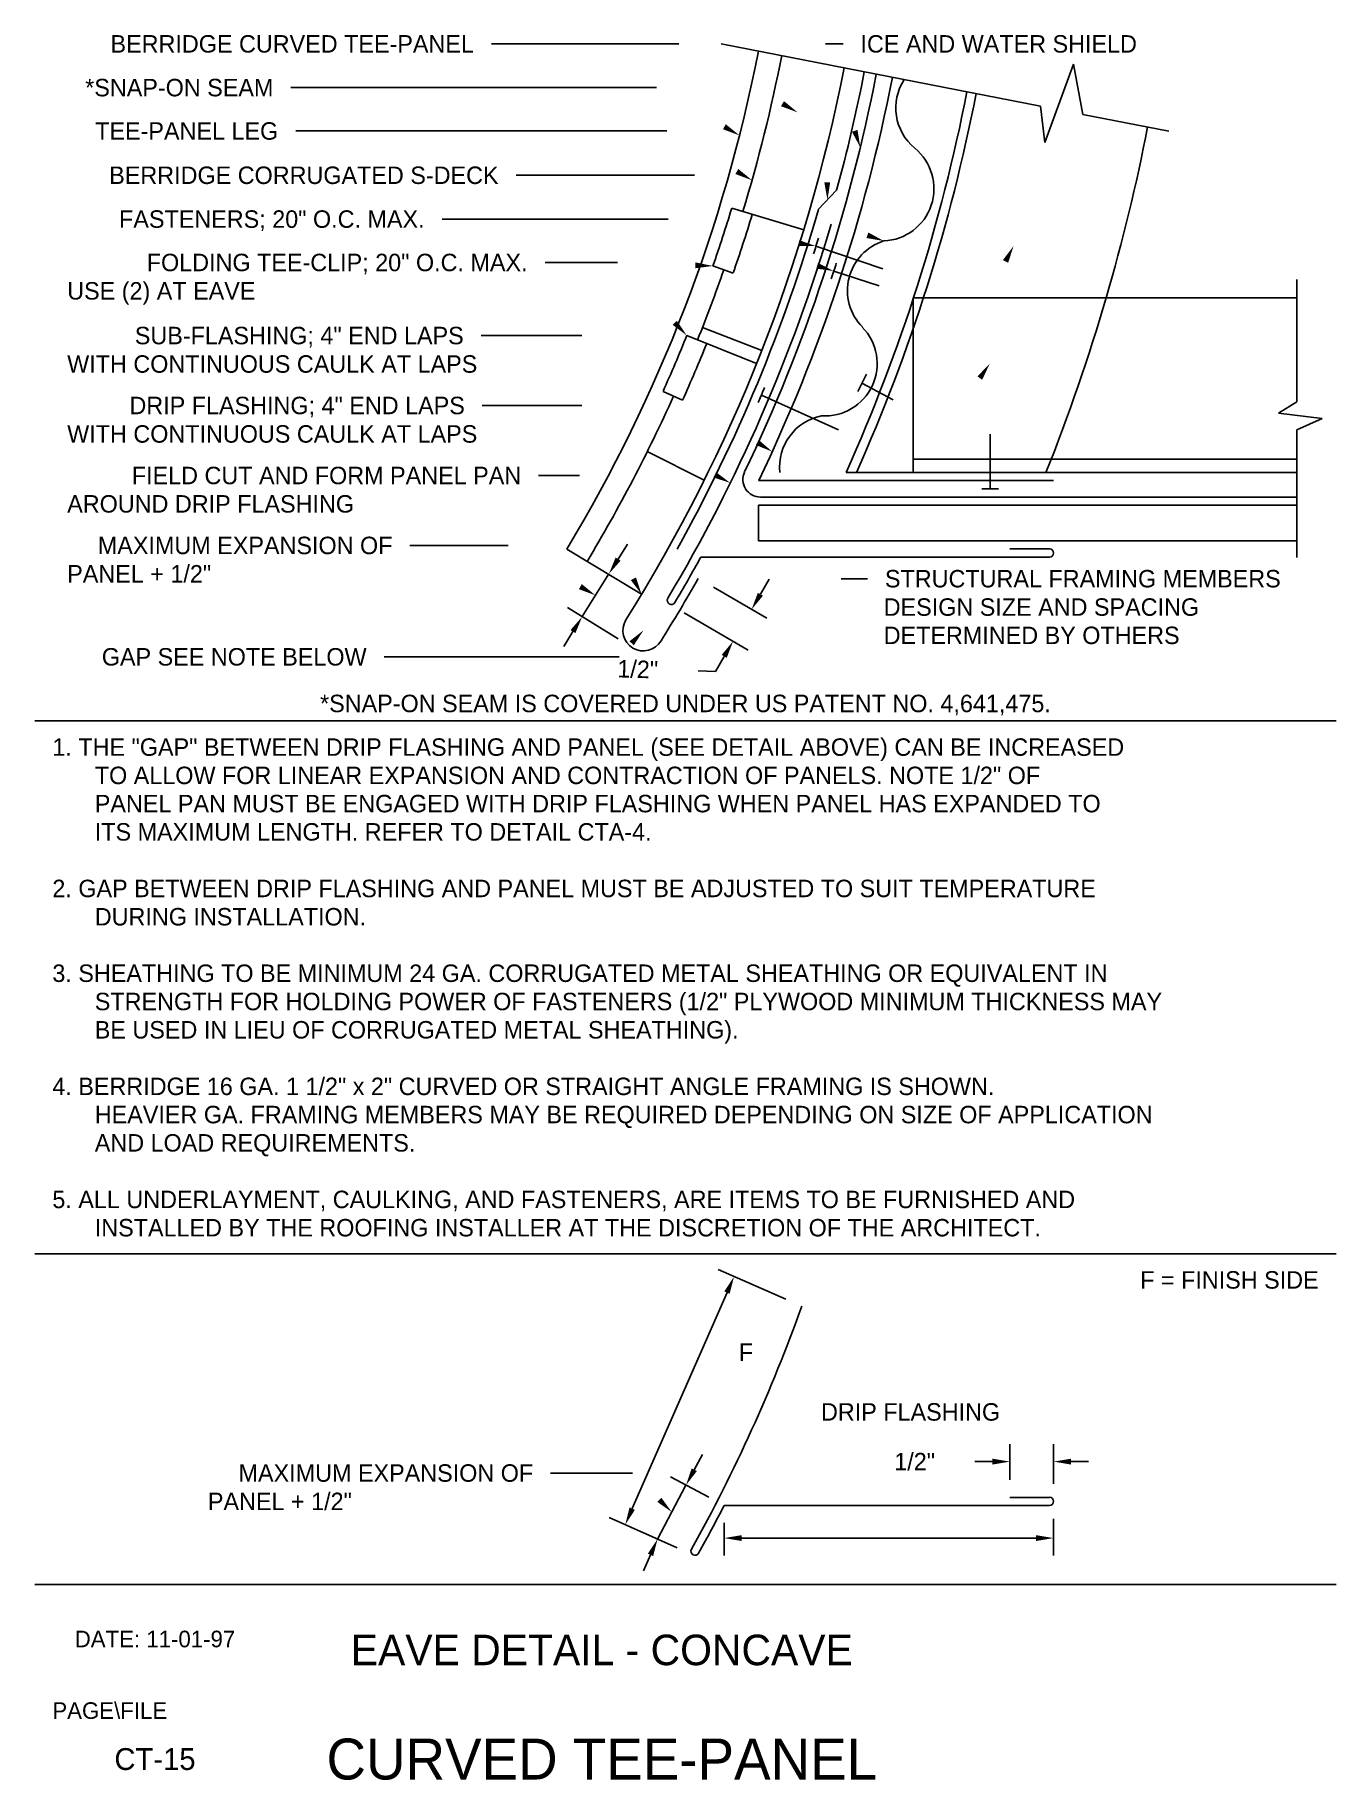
# Model space of a CAD drawing. Extents: x 0.1 to 15, y 0.5 to 20.5.
import ezdxf
from ezdxf.enums import TextEntityAlignment as Align

# ---------------------------------------------------------------- set-up
doc = ezdxf.new("R2010")
doc.units = 0
doc.header["$LTSCALE"] = 0.2
doc.linetypes.add('HIDDENX2', pattern=[0])
for name, color, linetype in [('BORDER', 7, 'CONTINUOUS'), ('CMP-FLSH', 7, 'CONTINUOUS'), ('DIM-TXT', 7, 'CONTINUOUS'), ('STRCTR', 7, 'CONTINUOUS')]:
    doc.layers.add(name, color=color, linetype=linetype)

msp = doc.modelspace()

# ---------------------------------------------------------------- linework, layer by layer
at = {"layer": 'BORDER', "color": 0, "linetype": 'CONTINUOUS'}
for p, q in [((0.062, 12.641), (14.961, 12.641)), ((0.062, 6.538), (14.961, 6.538)), ((14.961, 2.75), (0.062, 2.75))]:
    msp.add_line(p, q, dxfattribs=at)
at = {"layer": 'CMP-FLSH', "color": 0, "linetype": 'CONTINUOUS'}
for p, q in [((9.032, 18.497), (9.241, 18.719)), ((9.005, 18.079), (9.772, 17.818)), ((9.209, 17.794), (9.729, 17.626)), ((9.484, 16.413), (9.584, 16.612)), ((9.889, 16.32), (9.532, 16.509)), ((8.38, 16.373), (9.264, 15.975)), ((11, 15.299), (11, 15.924)), ((11.726, 15.393), (8.349, 15.393)), ((14.511, 15.205), (8.369, 15.205)), ((11.094, 15.299), (10.906, 15.299)), ((14.511, 15.111), (8.349, 15.111)), ((8.349, 15.111), (8.349, 14.705)), ((7.008, 14.091), (6.151, 14.607)), ((14.511, 14.705), (8.349, 14.705)), ((11.679, 14.611), (11.226, 14.611)), ((7.687, 14.518), (11.679, 14.518)), ((7.953, 3.654), (11.679, 3.654)), ((11.679, 3.747), (11.226, 3.747))]:
    msp.add_line(p, q, dxfattribs=at)
at = {"layer": 'CMP-FLSH', "color": 0, "linetype": 'HIDDENX2'}
for p, q in [((8.865, 18.264), (8.041, 18.515)), ((7.825, 17.852), (8.057, 17.771)), ((8.326, 16.735), (7.526, 17.056)), ((7.706, 17.149), (8.384, 16.882)), ((7.254, 16.415), (7.478, 16.314)), ((7.073, 15.725), (7.726, 15.4))]:
    msp.add_line(p, q, dxfattribs=at)
at = {"layer": 'CMP-FLSH', "color": 0, "linetype": 'CONTINUOUS'}
for centre, radius, start, end in [((-8.918, 23.68), 17.59, 328.9501, 348.9646), ((-8.918, 23.68), 18.59, 327.8899, 348.9646), ((-8.918, 23.68), 18.965, 334.4221, 348.9646), ((-8.918, 23.68), 19.153, 334.3632, 348.9646), ((-8.918, 23.68), 18.825, 344.7224, 348.9646), ((-8.918, 23.68), 18.684, 330.9552, 343.8961), ((-8.918, 23.68), 18.872, 329.3, 343.5351), ((-8.918, 23.68), 18.778, 342.3594, 342.932), ((-8.918, 23.68), 19.059, 341.7311, 342.295), ((-8.918, 23.68), 18.778, 336.8152, 337.3877), ((8.369, 15.405), 0.2, 154.4221, 270), ((11.679, 14.564), 0.0469, 270, 90), ((-8.918, 23.68), 18.965, 329.3, 331.1125), ((-8.918, 23.68), 19.059, 327.9244, 330.4274), ((7.349, 14.021), 0.0469, 149.3, 329.3), ((7.03, 13.678), 0.235, 149.3113, 329.2777), ((-8.918, 12.316), 18.872, 330.9552, 340.241), ((-8.918, 12.316), 18.965, 330.9552, 332.8238), ((11.679, 3.701), 0.0469, 270, 90), ((7.621, 3.131), 0.0469, 150.9552, 330.9552)]:
    msp.add_arc(centre, radius, start, end, dxfattribs=at)
at = {"layer": 'CMP-FLSH', "color": 0, "linetype": 'HIDDENX2'}
for centre, radius, start, end in [((-8.918, 23.68), 17.861, 343.0623, 348.9646), ((-8.728, 23.613), 17.527, 340.8097, 343.0878), ((-8.739, 23.617), 17.784, 340.8107, 343.0873), ((-8.918, 23.68), 17.861, 338.0623, 340.8099), ((-8.734, 23.597), 17.527, 335.8097, 338.0878), ((-8.745, 23.601), 17.784, 335.8107, 338.0873), ((-8.918, 23.68), 17.861, 328.9501, 335.8099)]:
    msp.add_arc(centre, radius, start, end, dxfattribs=at)
at = {"layer": 'DIM-TXT', "color": 0, "linetype": 'CONTINUOUS'}
for p, q in [((7.437, 20.396), (5.289, 20.396)), ((9.115, 20.396), (9.315, 20.396)), ((7.18, 19.895), (2.993, 19.895)), ((7.296, 19.398), (3.048, 19.398)), ((7.616, 18.891), (5.571, 18.891)), ((7.314, 18.389), (4.724, 18.389)), ((6.732, 17.892), (5.903, 17.892)), ((6.325, 17.055), (5.172, 17.055)), ((6.325, 16.254), (5.185, 16.254)), ((6.299, 15.452), (5.83, 15.452)), ((5.481, 14.651), (4.356, 14.651)), ((6.74, 14.494), (6.846, 14.664)), ((6.329, 13.835), (6.634, 14.324)), ((8.369, 14.091), (8.469, 14.264)), ((9.292, 14.27), (9.595, 14.27)), ((7.831, 14.173), (8.441, 13.817)), ((6.74, 13.582), (6.159, 13.94)), ((7.498, 13.88), (8.229, 13.453)), ((6.223, 13.665), (6.117, 13.495)), ((6.753, 13.375), (4.06, 13.375)), ((7.855, 13.207), (7.655, 13.213)), ((7.955, 13.38), (7.855, 13.207)), ((8.659, 6.016), (7.884, 6.356)), ((6.902, 3.618), (7.987, 6.093)), ((7.611, 4.064), (7.706, 4.24)), ((11.226, 3.947), (11.226, 4.357)), ((11.726, 3.901), (11.726, 4.357)), ((6.904, 4.026), (5.967, 4.026)), ((11.026, 4.157), (10.826, 4.157)), ((11.926, 4.157), (12.126, 4.157)), ((7.191, 3.27), (7.517, 3.887)), ((7.777, 3.748), (7.34, 3.982)), ((7.415, 3.17), (6.638, 3.515)), ((7.953, 3.454), (7.953, 3.081)), ((11.726, 3.501), (11.726, 3.081)), ((8.153, 3.281), (11.526, 3.281)), ((7.11, 3.089), (7.029, 2.906))]:
    msp.add_line(p, q, dxfattribs=at)
at = {"layer": 'DIM-TXT', "color": 0, "linetype": 'CONTINUOUS', "extrusion": (0, 0, -1)}
for points in [[(-8.639, 19.74), (-8.795, 19.611), (-8.605, 19.682)], [(-7.973, 19.475), (-8.13, 19.347), (-7.94, 19.418)], [(-9.481, 19.411), (-9.513, 19.21), (-9.418, 19.389)], [(-8.116, 18.963), (-8.273, 18.834), (-8.083, 18.905)], [(-9.168, 18.809), (-9.137, 18.608), (-9.101, 18.808)], [(-9.605, 18.235), (-9.783, 18.138), (-9.583, 18.172)], [(-8.814, 18.147), (-9.005, 18.079), (-8.802, 18.082)], [(-11.146, 17.919), (-11.268, 18.081), (-11.206, 17.889)], [(-7.626, 17.893), (-7.825, 17.852), (-7.624, 17.826)], [(-9.028, 17.886), (-9.209, 17.794), (-9.009, 17.822)], [(-7.413, 17.224), (-7.526, 17.056), (-7.364, 17.178)], [(-10.854, 16.587), (-10.995, 16.733), (-10.909, 16.549)], [(-8.351, 15.858), (-8.505, 15.725), (-8.317, 15.801)], [(-7.862, 15.489), (-8.024, 15.367), (-7.831, 15.43)], [(-6.324, 14.208), (-6.481, 14.079), (-6.291, 14.15)], [(-6.945, 14.284), (-7.008, 14.091), (-6.886, 14.253)], [(-6.87, 13.553), (-7.03, 13.678), (-6.92, 13.508)], [(-7.235, 3.743), (-7.354, 3.579), (-7.188, 3.696)]]:
    msp.add_solid(points, dxfattribs=at)
at = {"layer": 'DIM-TXT', "color": 0, "linetype": 'CONTINUOUS'}
for points in [[(6.711, 14.512), (6.768, 14.476), (6.634, 14.324)], [(8.34, 14.108), (8.398, 14.074), (8.268, 13.918)], [(6.195, 13.682), (6.251, 13.647), (6.329, 13.835)], [(7.926, 13.397), (7.984, 13.364), (8.056, 13.553)], [(7.956, 6.106), (8.017, 6.079), (8.067, 6.276)], [(7.582, 4.079), (7.641, 4.048), (7.517, 3.887)], [(11.026, 4.19), (11.026, 4.123), (11.226, 4.157)], [(11.926, 4.19), (11.926, 4.123), (11.726, 4.157)], [(6.871, 3.631), (6.932, 3.604), (6.821, 3.434)], [(7.08, 3.102), (7.141, 3.075), (7.192, 3.271)], [(8.153, 3.314), (8.153, 3.248), (7.953, 3.281)], [(11.526, 3.314), (11.526, 3.248), (11.726, 3.281)]]:
    msp.add_solid(points, dxfattribs=at)
at = {"layer": 'STRCTR', "color": 0, "linetype": 'CONTINUOUS'}
for p, q in [((11.577, 19.682), (7.92, 20.396)), ((11.627, 19.265), (11.955, 20.164)), ((11.955, 20.164), (12.061, 19.588)), ((11.577, 19.682), (11.627, 19.265)), ((12.061, 19.588), (13.047, 19.396)), ((14.511, 16.295), (14.511, 17.698)), ((14.511, 17.487), (10.119, 17.487)), ((10.119, 17.487), (10.119, 15.487)), ((14.511, 16.295), (14.303, 16.167)), ((14.303, 16.167), (14.802, 16.103)), ((14.802, 16.103), (14.511, 15.974)), ((14.511, 15.974), (14.511, 14.513)), ((14.511, 15.487), (9.35, 15.487))]:
    msp.add_line(p, q, dxfattribs=at)
at = {"layer": 'STRCTR', "color": 0, "linetype": 'HIDDENX2'}
msp.add_line((10.119, 15.64), (14.511, 15.64), dxfattribs=at)
at = {"layer": 'STRCTR', "color": 0, "linetype": 'CONTINUOUS'}
for centre, radius, start, end in [((-8.918, 23.68), 20.022, 335.8451, 348.9645), ((10.515, 19.662), 0.596, 146.9322, 230.6521), ((-8.918, 23.68), 22.13, 343.7488, 348.9646), ((9.757, 18.737), 0.599, 272.4861, 50.6519), ((9.962, 17.57), 0.596, 107.549, 224.4018), ((9.107, 16.733), 0.599, 266.2363, 44.4017), ((9.185, 15.551), 0.596, 101.2989, 186.0684)]:
    msp.add_arc(centre, radius, start, end, dxfattribs=at)
at = {"layer": 'STRCTR', "color": 0, "linetype": 'HIDDENX2'}
for centre, radius, start, end in [((-8.918, 23.68), 20.13, 335.9829, 348.9645), ((-8.918, 23.679), 22.129, 338.2704, 343.7489)]:
    msp.add_arc(centre, radius, start, end, dxfattribs=at)

# ---------------------------------------------------------------- texts
at = {"layer": 'BORDER', "color": 0, "linetype": 'CONTINUOUS'}
for s, height, p in [('DATE: 11-01-97', 0.1902, (1.437, 2.125)), ('CT-15', 0.25, (1.437, 0.75))]:
    msp.add_text(s, height=height, dxfattribs=at).set_placement(p, align=Align.MIDDLE)
msp.add_text('PAGE\\FILE', height=0.1902, dxfattribs=at).set_placement((0.262, 1.21))
at = {"layer": 'BORDER', "color": 0}
msp.add_text('CURVED TEE-PANEL', height=0.46875, dxfattribs=at).set_placement((6.553, 0.75), align=Align.MIDDLE)
at = {"layer": 'DIM-TXT', "color": 0, "linetype": 'CONTINUOUS'}
for s, p in [('BERRIDGE CURVED TEE-PANEL', (5.089, 20.396)), ('*SNAP-ON SEAM', (2.793, 19.895)), ('TEE-PANEL LEG', (2.848, 19.398)), ('BERRIDGE CORRUGATED S-DECK', (5.371, 18.891)), ('FASTENERS; 20" O.C. MAX.', (4.524, 18.389)), ('FOLDING TEE-CLIP; 20" O.C. MAX.', (5.703, 17.892)), ('SUB-FLASHING; 4" END LAPS', (4.972, 17.055)), ('DRIP FLASHING; 4" END LAPS', (4.985, 16.254)), ('FIELD CUT AND FORM PANEL PAN', (5.63, 15.452)), ('MAXIMUM EXPANSION OF', (4.156, 14.651)), ('GAP SEE NOTE BELOW', (3.86, 13.375)), ('MAXIMUM EXPANSION OF', (5.767, 4.026))]:
    msp.add_text(s, height=0.2, dxfattribs=at).set_placement(p, align=Align.MIDDLE_RIGHT)
msp.add_text('ICE AND WATER SHIELD', height=0.2, rotation=360, dxfattribs=at).set_placement((9.515, 20.396), align=Align.MIDDLE_LEFT)
for s, p in [('USE (2) AT EAVE', (0.432, 17.467)), ('WITH CONTINUOUS CAULK AT LAPS', (0.432, 16.629)), ('WITH CONTINUOUS CAULK AT LAPS', (0.432, 15.828)), ('AROUND DRIP FLASHING', (0.432, 15.027)), ('PANEL + 1/2"', (0.432, 14.226)), ('DESIGN SIZE AND SPACING', (9.781, 13.845)), ('DETERMINED BY OTHERS', (9.781, 13.521)), ('1. THE "GAP" BETWEEN DRIP FLASHING AND PANEL (SEE DETAIL ABOVE) CAN BE INCREASED', (0.262, 12.241)), ('TO ALLOW FOR LINEAR EXPANSION AND CONTRACTION OF PANELS. NOTE 1/2" OF', (0.748, 11.917)), ('PANEL PAN MUST BE ENGAGED WITH DRIP FLASHING WHEN PANEL HAS EXPANDED TO', (0.748, 11.594)), ('ITS MAXIMUM LENGTH. REFER TO DETAIL CTA-4.', (0.748, 11.27)), ('2. GAP BETWEEN DRIP FLASHING AND PANEL MUST BE ADJUSTED TO SUIT TEMPERATURE', (0.262, 10.622)), ('DURING INSTALLATION.', (0.748, 10.298)), ('3. SHEATHING TO BE MINIMUM 24 GA. CORRUGATED METAL SHEATHING OR EQUIVALENT IN', (0.262, 9.651)), ('STRENGTH FOR HOLDING POWER OF FASTENERS (1/2" PLYWOOD MINIMUM THICKNESS MAY', (0.748, 9.327)), ('BE USED IN LIEU OF CORRUGATED METAL SHEATHING).', (0.748, 9.003)), ('4. BERRIDGE 16 GA. 1 1/2" x 2" CURVED OR STRAIGHT ANGLE FRAMING IS SHOWN.', (0.262, 8.355)), ('HEAVIER GA. FRAMING MEMBERS MAY BE REQUIRED DEPENDING ON SIZE OF APPLICATION', (0.748, 8.032)), ('AND LOAD REQUIREMENTS.', (0.748, 7.708)), ('5. ALL UNDERLAYMENT, CAULKING, AND FASTENERS, ARE ITEMS TO BE FURNISHED AND', (0.262, 7.06)), ('INSTALLED BY THE ROOFING INSTALLER AT THE DISCRETION OF THE ARCHITECT.', (0.748, 6.736)), ('F', (8.122, 5.31)), ('DRIP FLASHING', (9.063, 4.626)), ('1/2"', (9.902, 4.057)), ('PANEL + 1/2"', (2.043, 3.601))]:
    msp.add_text(s, height=0.2, dxfattribs=at).set_placement(p)
msp.add_text('STRUCTURAL FRAMING MEMBERS', height=0.2, dxfattribs=at).set_placement((9.795, 14.27), align=Align.MIDDLE_LEFT)
msp.add_text('1/2"', height=0.2, rotation=358.3448, dxfattribs=at).set_placement((6.728, 13.14))
msp.add_text('*SNAP-ON SEAM IS COVERED UNDER US PATENT NO. 4,641,475.', height=0.2, dxfattribs=at).set_placement((7.511, 12.741), align=Align.CENTER)
msp.add_text('F = FINISH SIDE', height=0.2, dxfattribs=at).set_placement((14.761, 6.138), align=Align.RIGHT)
msp.add_text('EAVE DETAIL - CONCAVE', height=0.35, dxfattribs=at).set_placement((6.553, 2), align=Align.MIDDLE)

doc.saveas('drawing.dxf')
